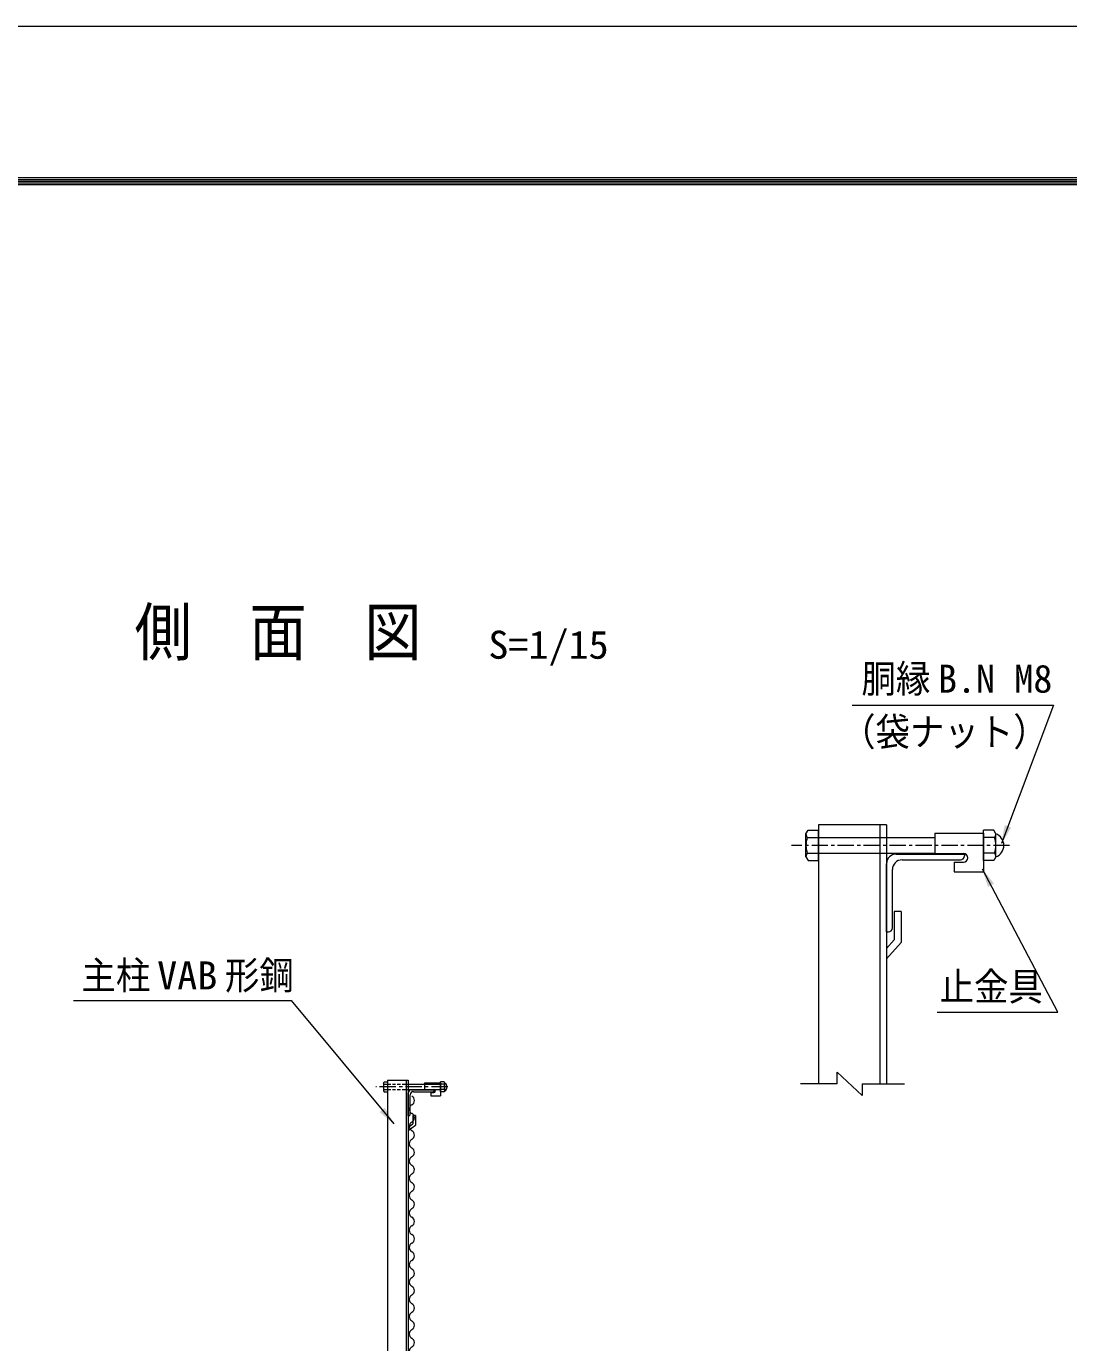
# Model space of a CAD drawing. Units: millimetres, scale not verified. Extents: x -4455 to 4455, y -3150 to 3150.
# Drawn here: x -17 to 1589, y 1120 to 3150 of the extents above; entities that cross this region are included whole.
import ezdxf
from ezdxf.enums import TextEntityAlignment as Align

# ---------------------------------------------------------------- set-up
doc = ezdxf.new("R2010")
doc.units = ezdxf.units.MM
doc.header["$LTSCALE"] = 20
for name, pattern in [('DASHED', [7.5, 6, -1.5]), ('USER1', [2, 1.25, -0.25, 0.25, -0.25]), ('USER3', [0.375, 0.25, -0.125])]:
    doc.linetypes.add(name, pattern=pattern)
for name, color, linetype, lineweight in [('0-0_7詳細', 7, 'Continuous', 18), ('0-2_1部材', 3, 'Continuous', 18), ('0-5_6文字', 3, 'Continuous', 18), ('0-8_8部品', 3, 'Continuous', 18), ('0-A_AMI', 3, 'Continuous', 18), ('0-E_D-TTL', 7, 'Continuous', 18)]:
    doc.layers.add(name, color=color, linetype=linetype, lineweight=lineweight)
doc.styles.add('ＭＳ ゴシック', font='')
doc.styles.get('ＭＳ ゴシック').set_extended_font_data('MS Gothic')

# ---------------------------------------------------------------- blocks, each defined once
blk = doc.blocks.new('NAMIX5')
at = {"layer": '0-A_AMI'}
for centre, start, end in [((35.6, -200), 118.07249, 241.92751), ((-35.6, -66.7), 298.07249, 61.92751), ((35.6, -466.7), 118.07249, 241.92751), ((-35.6, -333.3), 298.07249, 61.92751), ((-35.6, -600), 298.07249, 61.92751), ((35.6, -733.3), 118.07249, 241.92751), ((-35.6, -866.7), 298.07249, 61.92751), ((35.6, -1000), 118.07249, 241.92751), ((35.6, -1266.7), 118.07249, 241.92751), ((-35.6, -1133.3), 298.07249, 61.92751)]:
    blk.add_arc(centre, 75.6, start, end, dxfattribs=at)
blk = doc.blocks.new('NAMIX13')
at = {"layer": '0-A_AMI'}
for centre, start, end in [((-71.1, -133.3), 298.07249, 61.92751), ((71.1, -400), 118.07249, 241.92751), ((71.1, -933.3), 118.07249, 241.92751), ((-71.1, -666.7), 298.07249, 61.92751), ((-71.1, -1200), 298.07249, 61.92751), ((71.1, -1466.7), 118.07249, 241.92751), ((-71.1, -1733.3), 298.07249, 61.92751), ((71.1, -2000), 118.07249, 241.92751), ((71.1, -2533.3), 118.07249, 241.92751), ((-71.1, -2266.7), 298.07249, 61.92751), ((-71.1, -2800), 298.07249, 61.92751), ((71.1, -3066.7), 118.07249, 241.92751), ((-71.1, -3333.3), 298.07249, 61.92751), ((71.1, -3600), 118.07249, 241.92751), ((71.1, -4133.3), 118.07249, 241.92751), ((-71.1, -3866.7), 298.07249, 61.92751), ((-71.1, -4400), 298.07249, 61.92751), ((71.1, -4666.7), 118.07249, 241.92751), ((-71.1, -4933.3), 298.07249, 61.92751), ((71.1, -5200), 118.07249, 241.92751), ((71.1, -5733.3), 118.07249, 241.92751), ((-71.1, -5466.7), 298.07249, 61.92751)]:
    blk.add_arc(centre, 151.1, start, end, dxfattribs=at)
blk = doc.blocks.new('NAMI')
at = {"layer": '0-A_AMI'}
for centre, start, end in [((-71.1, -133.3), 298.07249, 61.92751), ((71.1, -400), 118.07249, 241.92751)]:
    blk.add_arc(centre, 151.1, start, end, dxfattribs=at)

msp = doc.modelspace()

# ---------------------------------------------------------------- linework, layer by layer
at = {"layer": '0-0_7詳細'}
for p, q in [((1184.49, 1904.82), (1187.82, 1910.58)), ((1187.82, 1910.58), (1203.69, 1910.58)), ((1203.69, 1918.71), (1203.69, 1519.27)), ((1308.69, 1918.71), (1203.69, 1918.71)), ((1203.69, 1863.54), (1203.69, 1910.58)), ((1298.19, 1918.71), (1298.19, 1519.27)), ((1308.69, 1918.71), (1308.69, 1519.27)), ((1458.12, 1863.54), (1458.12, 1910.58)), ((1473.99, 1910.58), (1458.12, 1910.58)), ((1477.32, 1904.82), (1473.99, 1910.58)), ((1184.49, 1869.3), (1184.49, 1904.82)), ((1186.55, 1899.06), (1203.69, 1899.06)), ((1308.69, 1899.06), (1383.12, 1899.06)), ((1383.12, 1906.02), (1458.12, 1906.02)), ((1383.12, 1906.02), (1383.12, 1874.52)), ((1458.12, 1906.02), (1458.12, 1846.02)), ((1475.26, 1899.06), (1458.12, 1899.06)), ((1477.32, 1869.3), (1477.32, 1904.82)), ((1184.49, 1869.3), (1187.82, 1863.54)), ((1186.55, 1875.06), (1203.69, 1875.06)), ((1308.69, 1875.06), (1383.12, 1875.06)), ((1323.69, 1873.71), (1428.69, 1873.71)), ((1383.12, 1874.52), (1427.37, 1874.52)), ((1428.69, 1873.71), (1428.69, 1870.71)), ((1475.26, 1875.06), (1458.12, 1875.06)), ((1477.32, 1869.3), (1473.99, 1863.54)), ((1187.82, 1863.54), (1203.69, 1863.54)), ((1308.69, 1753.71), (1308.69, 1858.71)), ((1317.69, 1759.71), (1317.69, 1849.71)), ((1332.69, 1864.71), (1422.69, 1864.71)), ((1413.12, 1861.02), (1413.12, 1846.02)), ((1413.12, 1861.02), (1427.37, 1861.02)), ((1473.99, 1863.54), (1458.12, 1863.54)), ((1413.12, 1846.02), (1458.12, 1846.02)), ((1331.19, 1785.12), (1320.69, 1785.12)), ((1320.69, 1785.12), (1320.69, 1741.21)), ((1331.19, 1785.12), (1331.19, 1737.17)), ((1308.69, 1753.71), (1311.69, 1753.71)), ((1308.69, 1727.89), (1320.69, 1741.21)), ((1308.69, 1712.2), (1331.19, 1737.17))]:
    msp.add_line(p, q, dxfattribs=at)
at = {"layer": '0-0_7詳細', "color": 3, "linetype": 'DASHED'}
for p, q in [((1203.69, 1899.06), (1308.69, 1899.06)), ((1203.69, 1875.06), (1308.69, 1875.06))]:
    msp.add_line(p, q, dxfattribs=at)
at = {"layer": '0-0_7詳細', "color": 1, "linetype": 'USER1'}
msp.add_line((1498.37, 1887.06), (1162.12, 1887.06), dxfattribs=at)
at = {"layer": '0-0_7詳細', "color": 4}
for p, q in [((1232.49, 1519.27), (1232.49, 1537.27)), ((1271.26, 1501.27), (1232.49, 1537.27)), ((1232.49, 1519.27), (1175.93, 1519.27)), ((1271.26, 1519.27), (1336.54, 1519.27)), ((1271.26, 1519.27), (1271.26, 1501.27))]:
    msp.add_line(p, q, dxfattribs=at)
at = {"layer": '0-0_7詳細', "color": 1}
for points in [[(1255.83, 2103.48), (1565.9, 2103.48), (1485.99, 1890.09)], [(1386.57, 1629.79), (1572.93, 1629.79), (1456.65, 1850.29)]]:
    msp.add_lwpolyline(points, dxfattribs=at)
at = {"layer": '0-0_7詳細'}
for centre, radius, start, end in [((1193.58, 1904.82), 9.09, 180, 219.3382), ((1220.49, 1887.06), 36, 160.52878, 199.47122), ((1468.23, 1904.82), 9.09, 320.6618, 0), ((1441.32, 1887.06), 36, 340.52878, 19.47122), ((1470.5, 1887.06), 19.02, 291.00774, 68.99226), ((1193.58, 1869.3), 9.09, 140.6618, 180), ((1323.69, 1858.71), 15, 90, 180), ((1422.69, 1870.71), 6, 270, 0), ((1427.37, 1867.77), 6.75, 270, 90), ((1468.23, 1869.3), 9.09, 0, 39.3382), ((1332.69, 1849.71), 15, 90, 180), ((1311.69, 1759.71), 6, 270, 0)]:
    msp.add_arc(centre, radius, start, end, dxfattribs=at)
at = {"layer": '0-0_7詳細', "color": 1}
for points in [[(1485.28, 1888.22), (1490.93, 1918.14), (1500.68, 1914.49)], [(1455.72, 1852.05), (1474.32, 1827.95), (1465.1, 1823.09)]]:
    msp.add_solid(points, dxfattribs=at)
at = {"layer": '0-2_1部材', "color": 7}
for p, q in [((539.46, 1525.18), (539.46, -244.82)), ((539.46, 1525.18), (571.46, 1525.18)), ((571.46, 1525.18), (571.46, 1240.88)), ((571.46, 1515.71), (571.46, 1240.88)), ((571.46, 1470.18), (571.46, 1505.18)), ((576.46, 1510.18), (611.46, 1510.18)), ((578.96, 1510.18), (603.96, 1510.18)), ((579.46, 1507.18), (609.46, 1507.18)), ((603.96, 1510.18), (603.96, 1510.68)), ((611.46, 1510.18), (611.46, 1509.18)), ((574.46, 1472.18), (574.46, 1502.18)), ((571.46, 1470.18), (572.46, 1470.18)), ((578.46, 1470.68), (578.46, 1457.68)), ((582.46, 1470.68), (578.46, 1470.68)), ((582.46, 1470.68), (582.46, 1455.72)), ((571.46, 1452.27), (578.46, 1457.68)), ((571.46, 1447.22), (582.46, 1455.72)), ((571.46, 1400.35), (571.46, -244.82))]:
    msp.add_line(p, q, dxfattribs=at)
at = {"layer": '0-2_1部材'}
msp.add_line((568.46, 1525.18), (568.46, -244.82), dxfattribs=at)
at = {"layer": '0-2_1部材', "color": 7}
for centre, radius, start, end in [((576.46, 1505.18), 5, 90, 180), ((579.46, 1502.18), 5, 90, 180), ((609.46, 1509.18), 2, 270, 0), ((572.46, 1472.18), 2, 270, 0)]:
    msp.add_arc(centre, radius, start, end, dxfattribs=at)
at = {"layer": '0-5_6文字', "color": 7}
msp.add_lwpolyline([(55.4, 1647.63), (390.93, 1647.63), (549.13, 1457.6)], dxfattribs=at)
msp.add_solid([(550.41, 1456.06), (527.22, 1475.78), (535.22, 1482.45)], dxfattribs=at)
at = {"layer": '0-8_8部品', "color": 1, "linetype": 'USER1'}
msp.add_line((632.31, 1514.63), (521.7, 1514.63), dxfattribs=at)
at = {"layer": '0-8_8部品'}
for p, q in [((533.06, 1520.55), (534.17, 1522.47)), ((533.06, 1520.55), (533.06, 1508.71)), ((533.75, 1518.63), (539.46, 1518.63)), ((533.75, 1510.63), (539.46, 1510.63)), ((534.17, 1522.47), (539.46, 1522.47)), ((539.46, 1522.47), (539.46, 1506.79)), ((566.56, 1510.63), (621.27, 1510.63)), ((571.46, 1518.63), (621.17, 1518.63)), ((596.27, 1520.95), (621.27, 1520.95)), ((596.27, 1520.95), (596.27, 1510.45)), ((606.27, 1505.95), (611.02, 1505.95)), ((606.27, 1505.95), (606.27, 1500.95)), ((621.27, 1506.79), (621.27, 1522.47)), ((621.27, 1520.95), (621.27, 1500.95)), ((626.98, 1518.63), (621.27, 1518.63)), ((626.98, 1510.63), (621.27, 1510.63)), ((626.56, 1506.79), (621.27, 1506.79)), ((627.67, 1508.71), (626.56, 1506.79)), ((627.67, 1508.71), (627.67, 1520.55)), ((606.27, 1500.95), (621.27, 1500.95))]:
    msp.add_line(p, q, dxfattribs=at)
at = {"layer": '0-8_8部品', "linetype": 'USER3'}
for p, q in [((539.46, 1518.63), (571.46, 1518.63)), ((539.46, 1510.63), (571.46, 1510.63))]:
    msp.add_line(p, q, dxfattribs=at)
at = {"layer": '0-8_8部品', "linetype": 'DASHED'}
msp.add_line((596.27, 1518.95), (621.27, 1518.95), dxfattribs=at)
at = {"layer": '0-8_8部品'}
for points in [[(533.06, 1508.71), (534.17, 1506.79), (539.46, 1506.79)], [(627.67, 1520.55), (626.56, 1522.47), (621.27, 1522.47)]]:
    msp.add_lwpolyline(points, dxfattribs=at)
for centre, radius, start, end in [((536.09, 1520.55), 3.03, 180, 219.3382), ((545.06, 1514.63), 12, 160.52878, 199.47122), ((536.09, 1508.71), 3.03, 140.6618, 180), ((611.02, 1508.2), 2.25, 270, 90), ((624.64, 1520.55), 3.03, 320.6618, 0), ((615.67, 1514.63), 12, 340.52878, 19.47122), ((624.64, 1508.71), 3.03, 0, 39.3382), ((624.52, 1514.63), 6.71, 298.05542, 61.94458)]:
    msp.add_arc(centre, radius, start, end, dxfattribs=at)
at = {"layer": '0-E_D-TTL', "color": 2}
msp.add_lwpolyline([(-4455.04, 3150.21), (4454.66, 3150.21), (4454.66, -3150.21), (-4455.04, -3150.21)], close=True, dxfattribs=at)
at = {"layer": '0-E_D-TTL'}
for points in [[(-4168.65, 2916.87), (4168.28, 2916.87), (4168.28, -2916.87), (-4168.65, -2916.87)], [(-4166, 2914.21), (4165.63, 2914.21), (4165.63, -2914.21), (-4166, -2914.21)], [(-4163.35, 2911.56), (4162.97, 2911.56), (4162.97, -2911.56), (-4163.35, -2911.56)], [(-4160.7, 2908.91), (4160.32, 2908.91), (4160.32, -2908.91), (-4160.7, -2908.91)], [(-4158.05, 2906.26), (4157.67, 2906.26), (4157.67, -2906.26), (-4158.05, -2906.26)]]:
    msp.add_lwpolyline(points, close=True, dxfattribs=at)

# ---------------------------------------------------------------- block references
at = {"layer": '0-2_1部材'}
for name, p, xscale, yscale in [('NAMI', (576.9, 1500.24), 0.05, 0.05), ('NAMI', (576.9, 1473.58), 0.05, 0.05), ('NAMI', (576.9, 1446.91), 0.05, 0.05), ('NAMI', (576.9, 1420.24), 0.05, 0.05), ('NAMI', (576.9, 1393.58), 0.05, 0.05), ('NAMI', (576.9, 1366.91), 0.05, 0.05), ('NAMI', (576.9, 1340.24), 0.05, 0.05), ('NAMI', (576.9, 1313.58), 0.05, 0.05), ('NAMI', (576.9, 1286.91), 0.05, 0.05), ('NAMIX5', (576.9, 1260.24), 0.1, 0.1), ('NAMIX13', (576.9, 1126.91), 0.05, 0.05)]:
    msp.add_blockref(name, p, dxfattribs=dict(at, xscale=xscale, yscale=yscale))

# ---------------------------------------------------------------- texts
at = {"layer": '0-0_7詳細', "color": 3, "style": 'ＭＳ ゴシック', "width": 0.9}
for s, p in [('胴縁', (1270.06, 2109.51)), ('（袋ナット）', (1238.66, 2027.66)), ('止金具', (1390.46, 1634.63))]:
    msp.add_text(s, height=43.26, dxfattribs=at).set_placement(p, align=Align.BOTTOM_LEFT)
at = {"layer": '0-0_7詳細', "color": 3, "style": 'ＭＳ ゴシック'}
msp.add_text('B.N M8', height=43.26, dxfattribs=at).set_placement((1387.89, 2109.51), align=Align.BOTTOM_LEFT)
at = {"layer": '0-5_6文字', "color": 7, "style": 'ＭＳ ゴシック', "width": 0.9}
msp.add_text('側\u3000面\u3000図', height=72.14, dxfattribs=at).set_placement((149.37, 2158.45), align=Align.BOTTOM_LEFT)
at = {"layer": '0-5_6文字', "style": 'ＭＳ ゴシック'}
for s, width, p in [('S=1/15', 1.05, (694.97, 2161.9)), ('主柱', 0.9, (67.67, 1652)), ('VAB', 1.05, (184.34, 1651.82)), ('形鋼', 0.9, (288.9, 1652))]:
    msp.add_text(s, height=43.26, dxfattribs=dict(at, width=width)).set_placement(p, align=Align.BOTTOM_LEFT)

doc.saveas('drawing.dxf')
